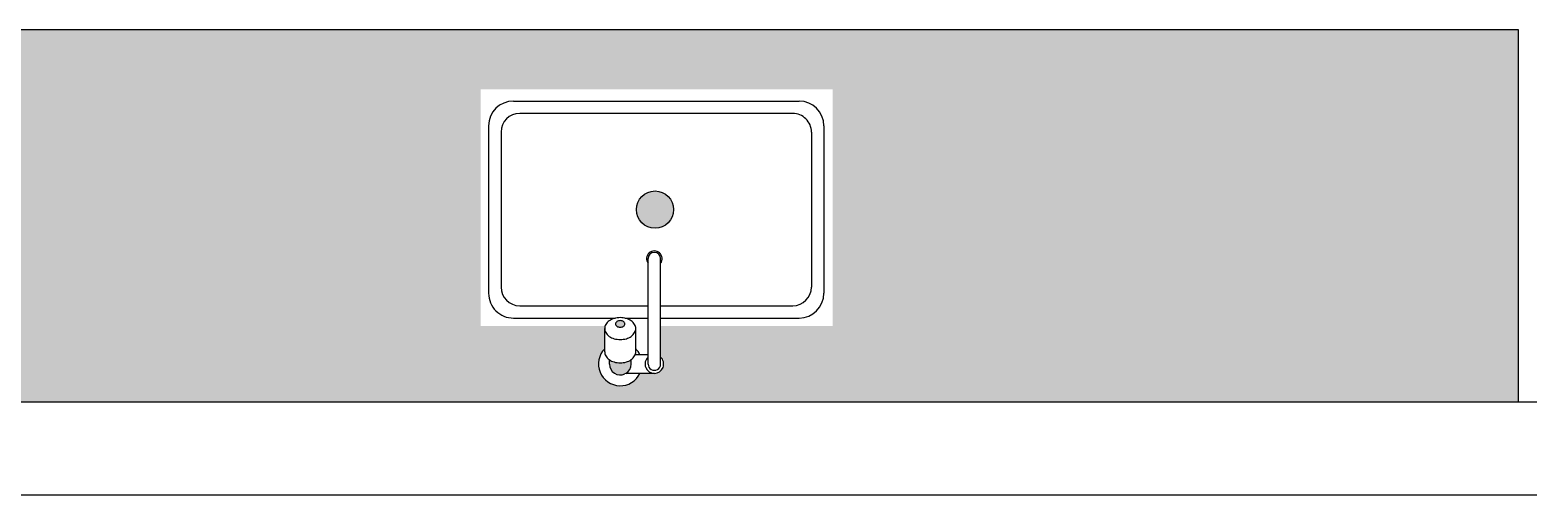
# Model space of a CAD drawing. Header units: inches. Extents: x 580771 to 672494, y 7715997 to 7829530.
# Drawn here: x 661545.2 to 661786.5, y 7725314.5 to 7725389.5 of the extents above; entities that cross this region are included whole.
import ezdxf

# ---------------------------------------------------------------- set-up
doc = ezdxf.new("R2010")
doc.units = ezdxf.units.IN
doc.header["$MEASUREMENT"] = 0
for name, color, linetype in [('1-ARQ-2', 2, 'Continuous'), ('COZINHA', 2, 'Continuous'), ('parede', 6, 'Continuous'), ('PAVTO1-ESCADA', 1, 'Continuous')]:
    doc.layers.add(name, color=color, linetype=linetype)

# ---------------------------------------------------------------- blocks, each defined once
blk = doc.blocks.new('COZINHA-D-G-PL')
at = {"layer": 'COZINHA', "color": 2, "linetype": 'Continuous'}
for p, q in [((19.24032488398552, 16.99389675638668), (65.24032488325793, 16.99389675638668)), ((19.24032487679688, -18.00610324361151), (35.69184962639656, -18.00610324361105)), ((37.18168043625292, -18.00610324361105), (40.9367650320346, -18.00610324361105)), ((37.18168045093626, -18.00610324677928), (40.9367650320346, -18.00610324755235)), ((42.93676503203824, -18.00610324361105), (65.24032489044657, -18.00610324361151))]:
    blk.add_line(p, q, dxfattribs=at)
at = {"layer": 'COZINHA', "color": 1, "linetype": 'Continuous'}
for p, q in [((64.24032488362081, 14.99389674717077), (20.24032488362263, 14.99389675619113)), ((17.24032488300782, 11.99389675680777), (17.24032487787008, -13.00610324318723)), ((67.240324883006, 11.99389674655413), (67.24032487787008, -13.00610325345633)), ((40.93676503048846, -25.41655806749714), (40.93676503403549, -8.416558067500773)), ((42.93676503053211, -25.41655806790641), (42.93676503398819, -8.416558067910046)), ((20.24032487725435, -16.00610324380614), (40.93676503245206, -16.0061032480553)), ((42.93676503244569, -16.00610324846593), (64.24032487725435, -16.00610325284015)), ((33.93676503097231, -23.45424746483241), (33.93676503169991, -19.69422604191277)), ((38.93676503089955, -23.45424746585559), (38.9367650317181, -19.69422604293595)), ((40.93676503085226, -23.91655806749804), (38.84964939075508, -23.91655806707786)), ((34.68676503048846, -25.41655806621202), (34.68676503067036, -24.71670073509267)), ((38.18676503056486, -25.41655806693961), (38.18676503065581, -24.71670073580935)), ((41.93676503023744, -26.91655806769995), (37.58240895400013, -26.9165580668132))]:
    blk.add_line(p, q, dxfattribs=at)
at = {"layer": 'COZINHA', "color": 2}
for p, q in [((15.2403248831688, 12.99389675721704), (15.24032487762088, -14.00610324278114)), ((69.24032488407465, 12.99389675721704), (69.24032488962257, -14.00610324278114))]:
    blk.add_line(p, q, dxfattribs=at)
at = {"layer": 'COZINHA', "color": 1, "linetype": 'Continuous'}
for points in [[(38.93676503162715, -19.69422604294687, 0.133256151078858), (38.76255581531586, -19.05217032199926, 0.1067562697216193), (38.20453198491668, -18.44422604279498, 0.08282752964099754), (37.42714874938974, -18.06851351934165, 0.07135174875310642), (36.43676503202732, -17.92645908946633, 0.07135174875312841), (35.4463813146649, -18.06851351893238, 0.08282752964096539), (34.66899807895607, -18.44422604206738, 0.1067562697216041), (34.11097424837499, -19.05217032104429, 0.1332561510788969), (33.93676503169991, -19.69422604192368, 0.133256151078858), (34.11097424810214, -20.33628176286038, 0.1067562697216193), (34.66899807841037, -20.94422604206466, 0.08282752964101038), (35.44638131393731, -21.31993856551799, 0.07135174875314108), (36.43676503129973, -21.4619929953933, 0.07135174875312217), (37.42714874866215, -21.31993856592726, 0.08282752964099814), (38.20453198437099, -20.94422604279225, 0.1067562697216379), (38.76255581504302, -20.33628176381535, 0.1332561510788669)], [(35.68676503187453, -18.94422604227111, 0.1332561510789247), (35.73902779667696, -19.1368427585594, 0.1067562697216326), (35.90643494586038, -19.31922604231386, 0.08282752964098952), (36.13964991650937, -19.43193979936405, 0.07135174875314322), (36.43676503175448, -19.47455612832437, 0.0713517487531746), (36.73388014699958, -19.43193979947773, 0.08282752964091725), (36.96709511764857, -19.31922604254123, 0.1067562697215655), (37.13450226683199, -19.13684275885498, 0.1332561510788154), (37.18676503181632, -18.94422604257852, 0.1332561510789247), (37.13450226692294, -18.75160932630206, 0.1067562697216326), (36.96709511783047, -18.5692260425476, 0.08282752964095197), (36.73388014718148, -18.4565122854965, 0.07135174875313267), (36.43676503193637, -18.41389595653618, 0.07135174875303825), (36.13964991669127, -18.45651228538281, 0.08282752964098399), (35.90643494604228, -18.56922604232022, 0.106756269721622), (35.73902779676791, -18.75160932600647, 0.1332561510787654)]]:
    blk.add_lwpolyline(points, format="xyb", close=True, dxfattribs=at)
blk.add_lwpolyline([(33.93676503097231, -23.45424746484423, 0.133256151078858), (34.11097424728359, -24.09630318578093, 0.1067562697216193), (34.66899807768277, -24.7042474649852, 0.08282752964101038), (35.44638131320971, -25.07995998843762, 0.07135174875314108), (36.43676503057213, -25.22201441831294, 0.07135174875312217), (37.42714874793455, -25.07995998884689, 0.08282752964099814), (38.20453198364339, -24.7042474657128, 0.1067562697216379), (38.76255581422447, -24.09630318673589, 0.1332561510788669), (38.93676503089955, -23.45424746586741, 0.133256151078858)], format="xyb", dxfattribs=at)
blk.add_circle((42.04320976349481, -0.506103246636485), 3, dxfattribs=at)
at = {"layer": 'COZINHA', "color": 2}
for centre, start, end in [((19.24032488316516, 12.99389675638668), 89.99999998824845, 179.9999999882484), ((65.24032488407829, 12.99389675638668), 1.175156432594631e-08, 90.00000001175157), ((19.24032487761724, -14.00610324361151), 179.9999999882484, 269.9999999882485), ((65.24032488962621, -14.00610324361151), 270.0000000117516, 1.175156432594631e-08)]:
    blk.add_arc(centre, 4, start, end, dxfattribs=at)
at = {"layer": 'COZINHA', "color": 1, "linetype": 'Continuous'}
for centre, radius, start, end in [((20.24032488300782, 11.99389675619113), 3, 89.99999998825318, 179.9999999882271), ((64.240324883006, 11.99389674717077), 3, 359.9999999882269, 89.99999998825311), ((41.93676503405732, -8.41655806770541), 1.25, 323.1301023422094, 216.8698976342874), ((41.93676503405732, -8.41655806770541), 1, 0.0001178662408474196, 180.0001178662103), ((20.24032487787008, -13.00610324380341), 3, 179.999999988227, 269.9999999882244), ((64.24032487787008, -13.00610325284015), 3, 269.9999999882357, 359.9999999882291), ((36.43676503048118, -25.41655806657582), 3.5, 135.5846913910605, 334.623066463173), ((36.43676503048118, -25.41655806657582), 3.5, 25.37693351332318, 44.41530858543641), ((36.43676503048118, -25.41655806657582), 1.75, 179.9999999882484, 294.6199773170668), ((36.43676503048118, -25.41655806657582), 1.75, 301.0027191224456, 359.9999999882484), ((41.93676503051029, -25.41655806770177), 1.5, 131.810314884021, 48.18968509247582), ((41.93676503051029, -25.41655806770177), 1, 180.0002137315889, 0.0002137316193628891), ((37.58240895372728, -27.91655806681229), 1, 89.99999998824845, 114.6199773170659)]:
    blk.add_arc(centre, radius, start, end, dxfattribs=at)

msp = doc.modelspace()

# ---------------------------------------------------------------- hatches: boundary and pattern name
at = {"layer": 'PAVTO1-ESCADA'}
h = msp.add_hatch(dxfattribs=at)
h.set_pattern_fill('AR-SAND', color=256, scale=3, style=0)
h.set_pattern_definition([(37.50000000000001, (8687.788161393139, -40571.66057185363), (-0.1889800743288245, 5.780471307039476), [0, -4.56, 0, -5.1, 0, -4.875]), (7.499999999999999, (8687.788161393139, -40571.66057185363), (5.309330115803181, 8.466438195689221), [0, -2.46, 0, -4.11, 0, -1.575]), (327.5, (8684.098161393194, -40571.66057185363), (9.342425585254485, 0.01697716061089483), [0, -1.5, 0, -5.4, 0, -7.050000000000001]), (317.5, (8684.098161393194, -40571.66057185363), (9.01837981371688, 2.633026694802748), [0, -0.75, 0, -3.54, 0, -4.050000000000001])])
h.paths.add_polyline_path([(661784.9816109926, 7725389.483386876), (661464.9816109935, 7725389.483386875), (661464.9816109935, 7725329.483386876), (661784.9816109926, 7725329.483386876)])
edge = h.paths.add_edge_path(flags=16)
edge.add_line((661674.5137789788, 7725341.733153647), (661646.7923322883, 7725341.733153647))
edge.add_line((661646.7923322883, 7725341.733153647), (661646.7923322873, 7725336.723200131))
edge.add_arc((661645.7923322867, 7725335.605166143), 1.500000000128219, -90.00000001334018, 48.1896850787723, ccw=False)
edge.add_line((661645.7923322864, 7725334.105166143), (661643.4546099472, 7725334.105166144))
edge.add_arc((661640.2923322871, 7725335.605166145), 3.500000000337167, 135.5846913992452, 334.62306646059164, ccw=False)
edge.add_line((661637.7923322876, 7725338.054655887), (661637.7923322882, 7725341.327498168))
edge.add_arc((661639.0625991798, 7725341.327498168), 1.270266891573556, 161.3765822175946, 180, ccw=False)
edge.add_line((661637.8588460457, 7725341.733153647), (661617.8184695708, 7725341.733153647))
edge.add_line((661617.8184695708, 7725341.733153647), (661617.8184695708, 7725379.894986538))
edge.add_line((661617.8184695708, 7725379.894986538), (661674.5137789788, 7725379.894986538))
edge.add_line((661674.5137789788, 7725379.894986538), (661674.5137789788, 7725341.733153647))
edge = h.paths.add_edge_path(flags=0)
edge.add_arc((661645.7923322907, 7725352.605166143), 1, 0.00011787412398689412, 180, ccw=False)
edge.add_arc((661645.5999086123, 7725352.230167172), 1.24999999993274, -17.45765261483342, 17.45765252858621, ccw=False)
edge.add_arc((661645.7923322908, 7725352.605166143), 1.250000000186265, 323.1301023071984, 576.869897636239)
edge.add_line((661644.7923322904, 7725351.855166143), (661644.7923322907, 7725352.605166143))
edge = h.paths.add_edge_path(flags=0)
edge.add_arc((661645.89877702, 7725360.515620964), 3, 0, 360)
edge = h.paths.add_edge_path(flags=0)
edge.add_arc((661640.2923322885, 7725339.323145742), 3.523435949348993, 269.9999999791762, 286.3249498601966, ccw=False)
edge.add_arc((661640.2923322859, 7725339.323145742), 3.523435949347913, 253.6750501398034, 270.00000002082373, ccw=False)
edge.add_arc((661640.0394977889, 7725338.459914768), 2.623939981341305, 235.2093769508559, 253.6750501371145, ccw=False)
edge.add_line((661638.5423322873, 7725336.305023475), (661638.5423322871, 7725335.605166145))
edge.add_arc((661640.2923322871, 7725335.605166144), 1.75, 179.9999999695081, 294.6199773211559)
edge.add_arc((661640.2923322874, 7725335.605166144), 1.749999999656381, 294.619977310761, 360)
edge.add_line((661642.0423322871, 7725335.605166144), (661642.0423322872, 7725336.305023475))
edge.add_arc((661640.5451667857, 7725338.459914768), 2.623939981319542, 286.3249498580064, 304.79062304705644, ccw=False)
edge = h.paths.add_edge_path(flags=0)
edge.add_arc((661640.307546592, 7725342.604089368), 1.057030785223139, 244.8529204072206, 269.17528845900705, ccw=False)
edge.add_arc((661640.1005330327, 7725342.181253057), 0.5863525962613364, 210.3611932876943, 245.6064570765582, ccw=False)
edge.add_arc((661639.9184799726, 7725342.085681292), 0.3810800663403539, 137.9951728385487, 211.7977871099715, ccw=False)
edge.add_arc((661640.2164819394, 7725341.809766761), 0.787181994333623, 106.3249501731049, 137.5869853326974, ccw=False)
edge.add_arc((661640.29233229, 7725341.550797469), 1.057030784906074, 90.00000008203301, 106.3249501663125, ccw=False)
edge.add_arc((661640.3452436769, 7725341.822426525), 0.7871819934698497, 39.1097326498828, 93.8541109033846, ccw=False)
edge.add_arc((661640.6671896182, 7725342.070426633), 0.3810800664887876, -42.23013757502872, 40.71162069609761, ccw=False)
edge.add_arc((661640.3681826384, 7725342.345229575), 0.787181994644475, 286.32494988291194, 317.58698516973686, ccw=False)
edge.add_arc((661640.2923322874, 7725342.604198867), 1.057030785810114, 270.00000005048184, 286.324949974426, ccw=False)
h.paths.add_polyline_path([(661468.3502108665, 7725374.968748501), (661469.0991140772, 7725374.982513655), (661469.0991140772, 7725385.782513655), (661468.3502108665, 7725385.7687485)], flags=16)

# ---------------------------------------------------------------- linework, layer by layer
at = {"layer": '1-ARQ-2'}
for p, q in [((661784.9816109926, 7725389.483386876), (661384.9816109935, 7725389.483386875)), ((661784.9816109926, 7725329.483386876), (661784.9816109926, 7725389.483386876))]:
    msp.add_line(p, q, dxfattribs=at)
at = {"layer": 'parede'}
for p, q in [((664544.9816109926, 7725329.483386876), (661384.9816109935, 7725329.483386876)), ((664559.9816109935, 7725314.483386876), (661384.9816109926, 7725314.483386876))]:
    msp.add_line(p, q, dxfattribs=at)

# ---------------------------------------------------------------- block references
at = {"layer": 'COZINHA'}
msp.add_blockref('COZINHA-D-G-PL', (661603.8555672566, 7725361.02172421), dxfattribs=at)

doc.saveas('drawing.dxf')
